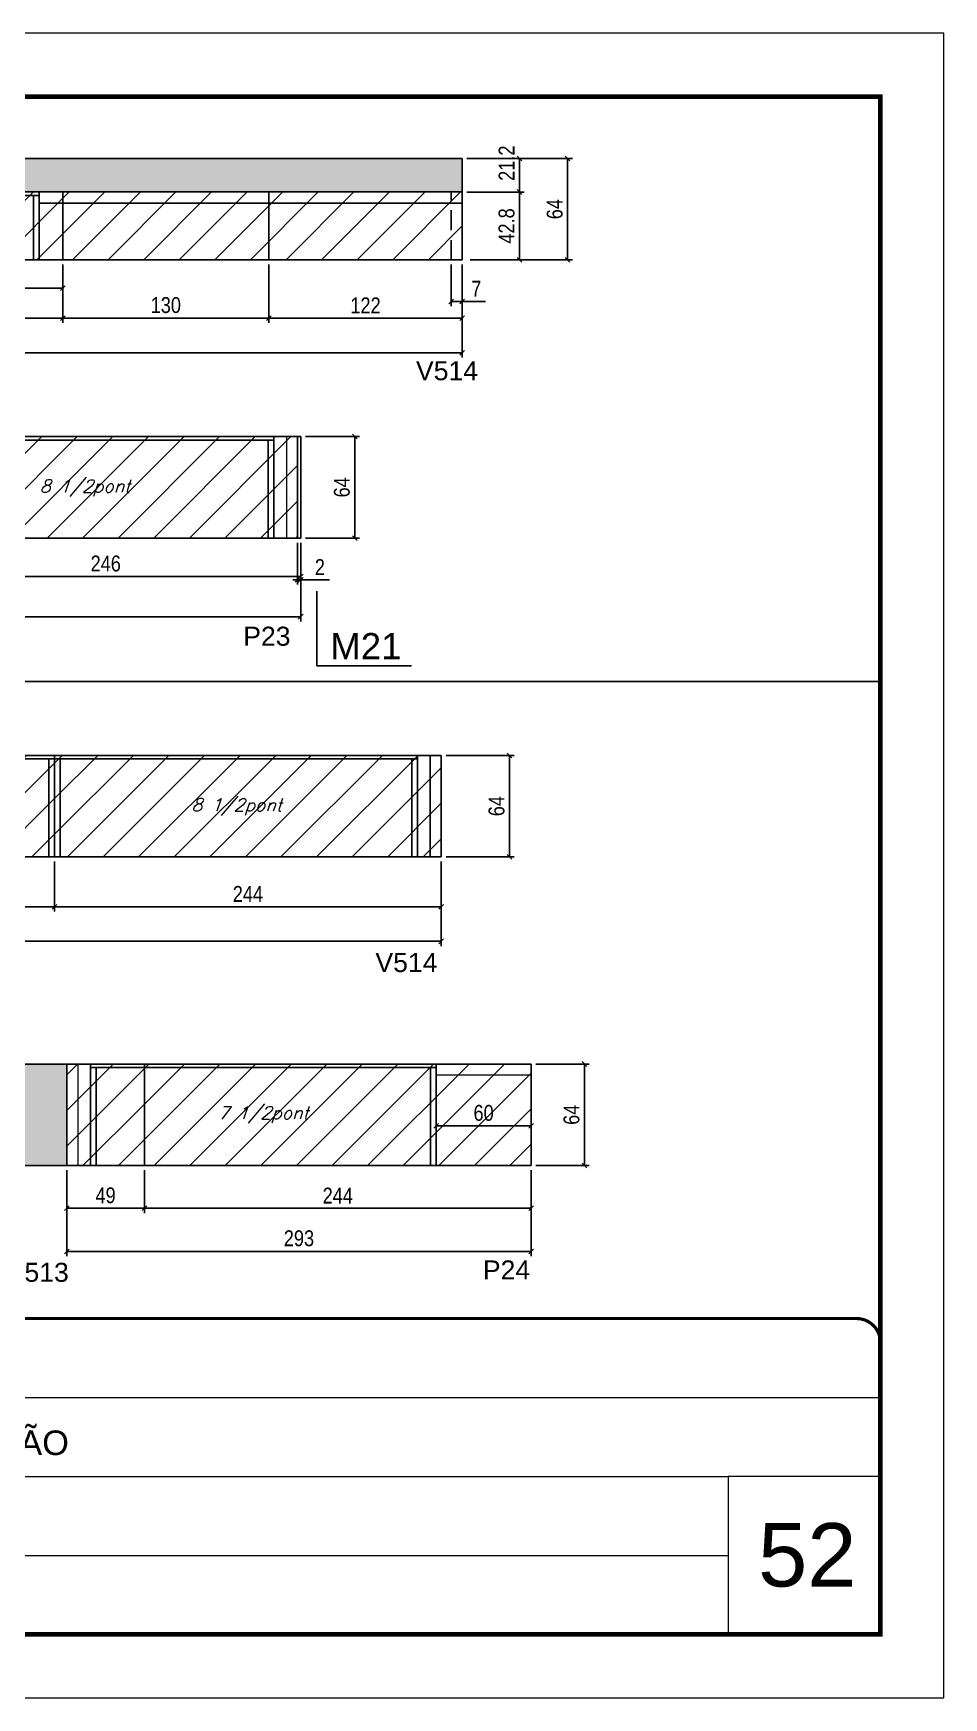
# Model space of a CAD drawing. Extents: x -21493 to -15213, y -12134 to 11887.
# Drawn here: x -15828 to -15253, y -2946 to -1896 of the extents above; entities that cross this region are included whole.
import ezdxf

# ---------------------------------------------------------------- set-up
doc = ezdxf.new("R2010")
doc.units = 0
for name, pattern in [('CONTINUO', [0]), ('DASHED', [0.75, 0.5, -0.25]), ('HIDDEN', [0.375, 0.25, -0.125])]:
    doc.linetypes.add(name, pattern=pattern)
for name, color, linetype in [('5', 5, 'Continuous'), ('COTA', 241, 'Continuous'), ('NOMENCLATURA', 7, 'Continuous'), ('Painéis', 200, 'Continuous'), ('Reaproveitamento', 251, 'Continuous'), ('SARR_2.2x7', 40, 'Continuous'), ('SARR_3.5x7', 81, 'Continuous'), ('texto', 7, 'Continuous')]:
    doc.layers.add(name, color=color, linetype=linetype)
for name, color, linetype, lineweight in [('CARIMBO', 255, 'Continuous', 9), ('Folhas', 255, 'Continuous', 9), ('Sarr 2.2x7', 40, 'Continuous', 9), ('SARRAFO DE PRESSAO', 251, 'DASHED', 9)]:
    doc.layers.add(name, color=color, linetype=linetype, lineweight=lineweight)
doc.styles.add('ARIAL', font='arial.ttf')
doc.styles.add('COTA TECNICA', font='techl___.ttf', dxfattribs={"height": 10})
doc.styles.add('COTA TECNICA-50', font='techl___.ttf', dxfattribs={"height": 9})
doc.styles.add('Romans', font='romans.shx')
doc.styles.get("Standard").update_dxf_attribs({"font": 'arial.ttf'})
doc.dimstyles.new('COTA PAINEL-50', dxfattribs={"dimtxt": 9, "dimasz": 3, "dimexe": 3, "dimexo": 3, "dimgap": 3, "dimtad": 1, "dimdec": 1, "dimzin": 12, "dimdsep": 46, "dimtxsty": 'COTA TECNICA-50', "dimblk1": 'OBLIQUE', "dimblk2": 'OBLIQUE', "dimsah": 1, "dimcen": 0.9, "dimclrd": 4, "dimclre": 4, "dimclrt": 240, "dimadec": 1, "dimazin": 3, "dimtfac": 1, "dimtdec": 1, "dimtmove": 0, "dimatfit": 3, "dimfxl": 1, "dimtolj": 1, "dimtzin": 12, "dimarcsym": 0})
doc.dimstyles.new('PAINEL', dxfattribs={"dimtxt": 10, "dimasz": 3, "dimexe": 3, "dimexo": 3, "dimgap": 3, "dimtad": 1, "dimdec": 1, "dimzin": 12, "dimdsep": 46, "dimtxsty": 'COTA TECNICA', "dimblk1": 'OBLIQUE', "dimblk2": 'OBLIQUE', "dimsah": 1, "dimcen": 0.9, "dimclrd": 4, "dimclre": 4, "dimclrt": 240, "dimadec": 1, "dimazin": 3, "dimtfac": 1, "dimtdec": 1, "dimtmove": 0, "dimatfit": 3, "dimfxl": 1, "dimtolj": 1, "dimtzin": 12, "dimarcsym": 0})
pattern_1 = [(45, (-147397.447, -33674.505), (-11.2253202, 11.2253202), [])]
pattern_2 = [(45, (-147397.447, -33676.938), (-11.2253202, 11.2253202), [])]

# ---------------------------------------------------------------- blocks, each defined once
blk = doc.blocks.new('_Oblique')
at = {"color": 0, "linetype": 'ByBlock', "lineweight": -2}
blk.add_line((-0.5, -0.5), (0.5, 0.5), dxfattribs=at)
blk = doc.blocks.new('*D27')
at = {"layer": 'COTA', "color": 4, "linetype": 'ByBlock', "lineweight": -2, "transparency": 16777216}
for p, q in [((-15814.4, -2418.2), (-15814.4, -2449.7)), ((-15570.4, -2418.2), (-15570.4, -2449.7)), ((-15570.4, -2446.7), (-15814.4, -2446.7))]:
    blk.add_line(p, q, dxfattribs=at)
at = {"layer": 'Defpoints', "color": 0, "linetype": 'ByBlock', "transparency": 16777216}
for p in [(-15814.4, -2415.2), (-15570.4, -2415.2), (-15814.4, -2446.7)]:
    blk.add_point(p, dxfattribs=at)
at = {"layer": 'COTA', "color": 4, "linetype": 'ByBlock', "lineweight": -2, "transparency": 16777216, "xscale": 3, "yscale": 3, "zscale": 3, "rotation": 180}
blk.add_blockref('_Oblique', (-15814.4, -2446.7), dxfattribs=at)
at = {"layer": 'COTA', "color": 4, "linetype": 'ByBlock', "lineweight": -2, "transparency": 16777216, "xscale": 3, "yscale": 3, "zscale": 3}
blk.add_blockref('_Oblique', (-15570.4, -2446.7), dxfattribs=at)
at = {"layer": 'COTA', "color": 240, "linetype": 'ByBlock', "transparency": 16777216, "insert": (-15692.4, -2438.6), "char_height": 10, "attachment_point": 5, "style": 'COTA TECNICA'}
blk.add_mtext('\\A1;244', dxfattribs=at)
blk = doc.blocks.new('*D28')
at = {"layer": 'COTA', "color": 4, "linetype": 'ByBlock', "lineweight": -2, "transparency": 16777216}
for p, q in [((-16003.4, -2418.2), (-16003.4, -2449.7)), ((-15814.4, -2418.2), (-15814.4, -2449.7)), ((-15814.4, -2446.7), (-16003.4, -2446.7))]:
    blk.add_line(p, q, dxfattribs=at)
at = {"layer": 'Defpoints', "color": 0, "linetype": 'ByBlock', "transparency": 16777216}
for p in [(-16003.4, -2415.2), (-15814.4, -2415.2), (-16003.4, -2446.7)]:
    blk.add_point(p, dxfattribs=at)
at = {"layer": 'COTA', "color": 4, "linetype": 'ByBlock', "lineweight": -2, "transparency": 16777216, "xscale": 3, "yscale": 3, "zscale": 3, "rotation": 180}
blk.add_blockref('_Oblique', (-16003.4, -2446.7), dxfattribs=at)
at = {"layer": 'COTA', "color": 4, "linetype": 'ByBlock', "lineweight": -2, "transparency": 16777216, "xscale": 3, "yscale": 3, "zscale": 3}
blk.add_blockref('_Oblique', (-15814.4, -2446.7), dxfattribs=at)
at = {"layer": 'COTA', "color": 240, "linetype": 'ByBlock', "transparency": 16777216, "insert": (-15908.9, -2438.6), "char_height": 10, "attachment_point": 5, "style": 'COTA TECNICA'}
blk.add_mtext('\\A1;189', dxfattribs=at)
blk = doc.blocks.new('*D569')
at = {"layer": 'COTA', "color": 4, "linetype": 'ByBlock', "lineweight": -2, "transparency": 16777216}
for p, q in [((-15567.4, -2351.2), (-15524.4, -2351.2)), ((-15527.4, -2351.2), (-15527.4, -2415.2)), ((-15567.4, -2415.2), (-15524.4, -2415.2))]:
    blk.add_line(p, q, dxfattribs=at)
at = {"layer": 'Defpoints', "color": 0, "linetype": 'ByBlock', "transparency": 16777216}
for p in [(-15570.4, -2351.2), (-15570.4, -2415.2), (-15527.4, -2415.2)]:
    blk.add_point(p, dxfattribs=at)
at = {"layer": 'COTA', "color": 4, "linetype": 'ByBlock', "lineweight": -2, "transparency": 16777216, "xscale": 3, "yscale": 3, "zscale": 3}
for p, rotation in [((-15527.4, -2351.2), 90), ((-15527.4, -2415.2), 270)]:
    blk.add_blockref('_Oblique', p, dxfattribs=dict(at, rotation=rotation))
at = {"layer": 'COTA', "color": 240, "linetype": 'ByBlock', "transparency": 16777216, "insert": (-15535.5, -2383.2), "char_height": 10, "attachment_point": 5, "rotation": 90, "style": 'COTA TECNICA'}
blk.add_mtext('\\A1;64', dxfattribs=at)
blk = doc.blocks.new('*D31')
at = {"layer": 'COTA', "color": 4, "linetype": 'ByBlock', "lineweight": -2, "transparency": 16777216}
for p, q in [((-15510.7, -2545.9), (-15477.1, -2545.9)), ((-15480.1, -2609.9), (-15480.1, -2545.9)), ((-15510.7, -2609.9), (-15477.1, -2609.9))]:
    blk.add_line(p, q, dxfattribs=at)
at = {"layer": 'Defpoints', "color": 0, "linetype": 'ByBlock', "transparency": 16777216}
for p in [(-15513.7, -2545.9), (-15480.1, -2545.9), (-15513.7, -2609.9)]:
    blk.add_point(p, dxfattribs=at)
at = {"layer": 'COTA', "color": 4, "linetype": 'ByBlock', "lineweight": -2, "transparency": 16777216, "xscale": 3, "yscale": 3, "zscale": 3}
for p, rotation in [((-15480.1, -2545.9), 90), ((-15480.1, -2609.9), 270)]:
    blk.add_blockref('_Oblique', p, dxfattribs=dict(at, rotation=rotation))
at = {"layer": 'COTA', "color": 240, "linetype": 'ByBlock', "transparency": 16777216, "insert": (-15488.2, -2577.9), "char_height": 10, "attachment_point": 5, "rotation": 90, "style": 'COTA TECNICA'}
blk.add_mtext('\\A1;64', dxfattribs=at)
blk = doc.blocks.new('*D572')
at = {"layer": 'COTA', "color": 4, "linetype": 'ByBlock', "lineweight": -2, "transparency": 16777216}
for p, q in [((-15806.7, -2612.9), (-15806.7, -2667.2)), ((-15513.7, -2612.9), (-15513.7, -2667.2)), ((-15806.7, -2664.2), (-15513.7, -2664.2))]:
    blk.add_line(p, q, dxfattribs=at)
at = {"layer": 'Defpoints', "color": 0, "linetype": 'ByBlock', "transparency": 16777216}
for p in [(-15806.7, -2609.9), (-15513.7, -2609.9), (-15513.7, -2664.2)]:
    blk.add_point(p, dxfattribs=at)
at = {"layer": 'COTA', "color": 4, "linetype": 'ByBlock', "lineweight": -2, "transparency": 16777216, "xscale": 3, "yscale": 3, "zscale": 3, "rotation": 180}
blk.add_blockref('_Oblique', (-15806.7, -2664.2), dxfattribs=at)
at = {"layer": 'COTA', "color": 4, "linetype": 'ByBlock', "lineweight": -2, "transparency": 16777216, "xscale": 3, "yscale": 3, "zscale": 3}
blk.add_blockref('_Oblique', (-15513.7, -2664.2), dxfattribs=at)
at = {"layer": 'COTA', "color": 240, "linetype": 'ByBlock', "transparency": 16777216, "insert": (-15660.2, -2655.9), "char_height": 10, "attachment_point": 5, "style": 'COTA TECNICA'}
blk.add_mtext('\\A1;293', dxfattribs=at)
blk = doc.blocks.new('*D573')
at = {"layer": 'COTA', "color": 4, "linetype": 'ByBlock', "lineweight": -2, "transparency": 16777216}
for p, q in [((-15806.7, -2612.9), (-15806.7, -2639.9)), ((-15757.7, -2612.9), (-15757.7, -2639.9)), ((-15806.7, -2636.9), (-15757.7, -2636.9))]:
    blk.add_line(p, q, dxfattribs=at)
at = {"layer": 'Defpoints', "color": 0, "linetype": 'ByBlock', "transparency": 16777216}
for p in [(-15806.7, -2609.9), (-15757.7, -2609.9), (-15757.7, -2636.9)]:
    blk.add_point(p, dxfattribs=at)
at = {"layer": 'COTA', "color": 4, "linetype": 'ByBlock', "lineweight": -2, "transparency": 16777216, "xscale": 3, "yscale": 3, "zscale": 3, "rotation": 180}
blk.add_blockref('_Oblique', (-15806.7, -2636.9), dxfattribs=at)
at = {"layer": 'COTA', "color": 4, "linetype": 'ByBlock', "lineweight": -2, "transparency": 16777216, "xscale": 3, "yscale": 3, "zscale": 3}
blk.add_blockref('_Oblique', (-15757.7, -2636.9), dxfattribs=at)
at = {"layer": 'COTA', "color": 240, "linetype": 'ByBlock', "transparency": 16777216, "insert": (-15782.2, -2628.8), "char_height": 10, "attachment_point": 5, "style": 'COTA TECNICA'}
blk.add_mtext('\\A1;49', dxfattribs=at)
blk = doc.blocks.new('*D574')
at = {"layer": 'COTA', "color": 4, "linetype": 'ByBlock', "lineweight": -2, "transparency": 16777216}
for p, q in [((-15757.7, -2612.9), (-15757.7, -2639.9)), ((-15513.7, -2612.9), (-15513.7, -2639.9)), ((-15757.7, -2636.9), (-15513.7, -2636.9))]:
    blk.add_line(p, q, dxfattribs=at)
at = {"layer": 'Defpoints', "color": 0, "linetype": 'ByBlock', "transparency": 16777216}
for p in [(-15757.7, -2609.9), (-15513.7, -2609.9), (-15513.7, -2636.9)]:
    blk.add_point(p, dxfattribs=at)
at = {"layer": 'COTA', "color": 4, "linetype": 'ByBlock', "lineweight": -2, "transparency": 16777216, "xscale": 3, "yscale": 3, "zscale": 3, "rotation": 180}
blk.add_blockref('_Oblique', (-15757.7, -2636.9), dxfattribs=at)
at = {"layer": 'COTA', "color": 4, "linetype": 'ByBlock', "lineweight": -2, "transparency": 16777216, "xscale": 3, "yscale": 3, "zscale": 3}
blk.add_blockref('_Oblique', (-15513.7, -2636.9), dxfattribs=at)
at = {"layer": 'COTA', "color": 240, "linetype": 'ByBlock', "transparency": 16777216, "insert": (-15635.7, -2628.9), "char_height": 10, "attachment_point": 5, "style": 'COTA TECNICA'}
blk.add_mtext('\\A1;244', dxfattribs=at)
blk = doc.blocks.new('*D575')
at = {"layer": 'COTA', "color": 4, "linetype": 'ByBlock', "lineweight": -2, "transparency": 16777216}
for p, q in [((-15573.7, -2582), (-15573.7, -2587.9)), ((-15513.7, -2582), (-15513.7, -2587.9)), ((-15573.7, -2584.9), (-15513.7, -2584.9))]:
    blk.add_line(p, q, dxfattribs=at)
at = {"layer": 'Defpoints', "color": 0, "linetype": 'ByBlock', "transparency": 16777216}
for p in [(-15573.7, -2579), (-15513.7, -2579), (-15513.7, -2584.9)]:
    blk.add_point(p, dxfattribs=at)
at = {"layer": 'COTA', "color": 4, "linetype": 'ByBlock', "lineweight": -2, "transparency": 16777216, "xscale": 3, "yscale": 3, "zscale": 3, "rotation": 180}
blk.add_blockref('_Oblique', (-15573.7, -2584.9), dxfattribs=at)
at = {"layer": 'COTA', "color": 4, "linetype": 'ByBlock', "lineweight": -2, "transparency": 16777216, "xscale": 3, "yscale": 3, "zscale": 3}
blk.add_blockref('_Oblique', (-15513.7, -2584.9), dxfattribs=at)
at = {"layer": 'COTA', "color": 240, "linetype": 'ByBlock', "transparency": 16777216, "insert": (-15543.7, -2576.8), "char_height": 10, "attachment_point": 5, "style": 'COTA TECNICA'}
blk.add_mtext('\\A1;60', dxfattribs=at)
blk = doc.blocks.new('*D39')
at = {"layer": 'COTA', "color": 4, "linetype": 'ByBlock', "lineweight": -2, "transparency": 16777216}
for p, q in [((-16249.4, -2418.2), (-16249.4, -2471.5)), ((-15570.4, -2418.2), (-15570.4, -2471.5)), ((-16249.4, -2468.5), (-15570.4, -2468.5))]:
    blk.add_line(p, q, dxfattribs=at)
at = {"layer": 'Defpoints', "color": 0, "linetype": 'ByBlock', "transparency": 16777216}
for p in [(-16249.4, -2415.2), (-15570.4, -2415.2), (-15570.4, -2468.5)]:
    blk.add_point(p, dxfattribs=at)
at = {"layer": 'COTA', "color": 4, "linetype": 'ByBlock', "lineweight": -2, "transparency": 16777216, "xscale": 3, "yscale": 3, "zscale": 3}
for p, rotation in [((-16249.4, -2468.5), 179.9997168164374), ((-15570.4, -2468.5), 359.9997168164374)]:
    blk.add_blockref('_Oblique', p, dxfattribs=dict(at, rotation=rotation))
at = {"layer": 'COTA', "color": 240, "linetype": 'ByBlock', "transparency": 16777216, "insert": (-15909.9, -2460.9), "char_height": 9, "attachment_point": 5, "rotation": 359.9997, "style": 'COTA TECNICA-50'}
blk.add_mtext('\\A1;679', dxfattribs=at)
blk = doc.blocks.new('*D490')
at = {"layer": 'COTA', "color": 4, "linetype": 'ByBlock', "lineweight": -2, "transparency": 16777216}
for p, q in [((-16053.2, -2041.6), (-16053.2, -2059.5)), ((-15809.2, -2041.6), (-15809.2, -2059.5)), ((-16053.2, -2056.5), (-15809.2, -2056.5))]:
    blk.add_line(p, q, dxfattribs=at)
at = {"layer": 'Defpoints', "color": 0, "linetype": 'ByBlock', "transparency": 16777216}
for p in [(-16053.2, -2038.6), (-15809.2, -2038.6), (-15809.2, -2056.5)]:
    blk.add_point(p, dxfattribs=at)
at = {"layer": 'COTA', "color": 4, "linetype": 'ByBlock', "lineweight": -2, "transparency": 16777216, "xscale": 3, "yscale": 3, "zscale": 3, "rotation": 180}
blk.add_blockref('_Oblique', (-16053.2, -2056.5), dxfattribs=at)
at = {"layer": 'COTA', "color": 4, "linetype": 'ByBlock', "lineweight": -2, "transparency": 16777216, "xscale": 3, "yscale": 3, "zscale": 3}
blk.add_blockref('_Oblique', (-15809.2, -2056.5), dxfattribs=at)
at = {"layer": 'COTA', "color": 240, "linetype": 'ByBlock', "transparency": 16777216, "insert": (-15931.2, -2048.4), "char_height": 10, "attachment_point": 5, "style": 'COTA TECNICA'}
blk.add_mtext('\\A1;244', dxfattribs=at)
blk = doc.blocks.new('*D1082')
at = {"layer": 'COTA', "color": 4, "linetype": 'ByBlock', "lineweight": -2, "transparency": 16777216}
for p, q in [((-15656.1, -2150.1), (-15622, -2150.1)), ((-15625, -2214.1), (-15625, -2150.1)), ((-15656.1, -2214.1), (-15622, -2214.1))]:
    blk.add_line(p, q, dxfattribs=at)
at = {"layer": 'Defpoints', "color": 0, "linetype": 'ByBlock', "transparency": 16777216}
for p in [(-15659.1, -2150.1), (-15625, -2150.1), (-15659.1, -2214.1)]:
    blk.add_point(p, dxfattribs=at)
at = {"layer": 'COTA', "color": 4, "linetype": 'ByBlock', "lineweight": -2, "transparency": 16777216, "xscale": 3, "yscale": 3, "zscale": 3}
for p, rotation in [((-15625, -2150.1), 90), ((-15625, -2214.1), 270)]:
    blk.add_blockref('_Oblique', p, dxfattribs=dict(at, rotation=rotation))
at = {"layer": 'COTA', "color": 240, "linetype": 'ByBlock', "transparency": 16777216, "insert": (-15633.1, -2182.1), "char_height": 10, "attachment_point": 5, "rotation": 90, "style": 'COTA TECNICA'}
blk.add_mtext('\\A1;64', dxfattribs=at)
blk = doc.blocks.new('*D1083')
at = {"layer": 'COTA', "color": 4, "linetype": 'ByBlock', "lineweight": -2, "transparency": 16777216}
for p, q in [((-15905.1, -2217.1), (-15905.1, -2241.3)), ((-15659.1, -2217.1), (-15659.1, -2241.3)), ((-15905.1, -2238.3), (-15659.1, -2238.3))]:
    blk.add_line(p, q, dxfattribs=at)
at = {"layer": 'Defpoints', "color": 0, "linetype": 'ByBlock', "transparency": 16777216}
for p in [(-15905.1, -2214.1), (-15659.1, -2214.1), (-15659.1, -2238.3)]:
    blk.add_point(p, dxfattribs=at)
at = {"layer": 'COTA', "color": 4, "linetype": 'ByBlock', "lineweight": -2, "transparency": 16777216, "xscale": 3, "yscale": 3, "zscale": 3, "rotation": 180}
blk.add_blockref('_Oblique', (-15905.1, -2238.3), dxfattribs=at)
at = {"layer": 'COTA', "color": 4, "linetype": 'ByBlock', "lineweight": -2, "transparency": 16777216, "xscale": 3, "yscale": 3, "zscale": 3}
blk.add_blockref('_Oblique', (-15659.1, -2238.3), dxfattribs=at)
at = {"layer": 'COTA', "color": 240, "linetype": 'ByBlock', "transparency": 16777216, "insert": (-15782.1, -2230.2), "char_height": 10, "attachment_point": 5, "style": 'COTA TECNICA'}
blk.add_mtext('\\A1;246', dxfattribs=at)
blk = doc.blocks.new('*D1085')
at = {"layer": 'COTA', "color": 4, "linetype": 'ByBlock', "lineweight": -2, "transparency": 16777216}
for p, q in [((-15661.1, -2217.1), (-15661.1, -2243.4)), ((-15659.1, -2217.1), (-15659.1, -2243.4)), ((-15661.1, -2240.4), (-15664.1, -2240.4)), ((-15661.1, -2240.4), (-15659.1, -2240.4)), ((-15659.1, -2240.4), (-15641, -2240.4))]:
    blk.add_line(p, q, dxfattribs=at)
at = {"layer": 'Defpoints', "color": 0, "linetype": 'ByBlock', "transparency": 16777216}
for p in [(-15661.1, -2214.1), (-15659.1, -2214.1), (-15659.1, -2240.4)]:
    blk.add_point(p, dxfattribs=at)
at = {"layer": 'COTA', "color": 4, "linetype": 'ByBlock', "lineweight": -2, "transparency": 16777216, "xscale": 3, "yscale": 3, "zscale": 3}
blk.add_blockref('_Oblique', (-15661.1, -2240.4), dxfattribs=at)
at = {"layer": 'COTA', "color": 4, "linetype": 'ByBlock', "lineweight": -2, "transparency": 16777216, "xscale": 3, "yscale": 3, "zscale": 3, "rotation": 180}
blk.add_blockref('_Oblique', (-15659.1, -2240.4), dxfattribs=at)
at = {"layer": 'COTA', "color": 240, "linetype": 'ByBlock', "transparency": 16777216, "insert": (-15647, -2232.4), "char_height": 10, "attachment_point": 5, "style": 'COTA TECNICA'}
blk.add_mtext('\\A1;2', dxfattribs=at)
blk = doc.blocks.new('*D493')
at = {"layer": 'COTA', "color": 4, "linetype": 'ByBlock', "lineweight": -2, "transparency": 16777216}
for p, q in [((-16328.2, -2041.6), (-16328.2, -2100.2)), ((-15557.2, -2041.6), (-15557.2, -2100.2)), ((-16328.2, -2097.2), (-15557.2, -2097.2))]:
    blk.add_line(p, q, dxfattribs=at)
at = {"layer": 'Defpoints', "color": 0, "linetype": 'ByBlock', "transparency": 16777216}
for p in [(-16328.2, -2038.6), (-15557.2, -2038.6), (-15557.2, -2097.2)]:
    blk.add_point(p, dxfattribs=at)
at = {"layer": 'COTA', "color": 4, "linetype": 'ByBlock', "lineweight": -2, "transparency": 16777216, "xscale": 3, "yscale": 3, "zscale": 3, "rotation": 180}
blk.add_blockref('_Oblique', (-16328.2, -2097.2), dxfattribs=at)
at = {"layer": 'COTA', "color": 4, "linetype": 'ByBlock', "lineweight": -2, "transparency": 16777216, "xscale": 3, "yscale": 3, "zscale": 3}
blk.add_blockref('_Oblique', (-15557.2, -2097.2), dxfattribs=at)
at = {"layer": 'COTA', "color": 240, "linetype": 'ByBlock', "transparency": 16777216, "insert": (-15942.7, -2089.1), "char_height": 10, "attachment_point": 5, "style": 'COTA TECNICA'}
blk.add_mtext('\\A1;771', dxfattribs=at)
blk = doc.blocks.new('*D1087')
at = {"layer": 'COTA', "color": 4, "linetype": 'ByBlock', "lineweight": -2, "transparency": 16777216}
for p, q in [((-16338.1, -2217.1), (-16338.1, -2266.7)), ((-15659.1, -2217.1), (-15659.1, -2266.7)), ((-16338.1, -2263.7), (-15659.1, -2263.7))]:
    blk.add_line(p, q, dxfattribs=at)
at = {"layer": 'Defpoints', "color": 0, "linetype": 'ByBlock', "transparency": 16777216}
for p in [(-16338.1, -2214.1), (-15659.1, -2214.1), (-15659.1, -2263.7)]:
    blk.add_point(p, dxfattribs=at)
at = {"layer": 'COTA', "color": 4, "linetype": 'ByBlock', "lineweight": -2, "transparency": 16777216, "xscale": 3, "yscale": 3, "zscale": 3, "rotation": 180}
blk.add_blockref('_Oblique', (-16338.1, -2263.7), dxfattribs=at)
at = {"layer": 'COTA', "color": 4, "linetype": 'ByBlock', "lineweight": -2, "transparency": 16777216, "xscale": 3, "yscale": 3, "zscale": 3}
blk.add_blockref('_Oblique', (-15659.1, -2263.7), dxfattribs=at)
at = {"layer": 'COTA', "color": 240, "linetype": 'ByBlock', "transparency": 16777216, "insert": (-15998.6, -2256.1), "char_height": 9, "attachment_point": 5, "style": 'COTA TECNICA-50'}
blk.add_mtext('\\A1;679', dxfattribs=at)
blk = doc.blocks.new('*D495')
at = {"layer": 'COTA', "color": 4, "linetype": 'ByBlock', "lineweight": -2, "transparency": 16777216}
for p, q in [((-15554.2, -1995.8), (-15518.1, -1995.8)), ((-15521.1, -2038.6), (-15521.1, -1995.8)), ((-15552.2, -2038.6), (-15518.1, -2038.6))]:
    blk.add_line(p, q, dxfattribs=at)
at = {"layer": 'Defpoints', "color": 0, "linetype": 'ByBlock', "transparency": 16777216}
for p in [(-15557.2, -1995.8), (-15521.1, -1995.8), (-15555.2, -2038.6)]:
    blk.add_point(p, dxfattribs=at)
at = {"layer": 'COTA', "color": 4, "linetype": 'ByBlock', "lineweight": -2, "transparency": 16777216, "xscale": 3, "yscale": 3, "zscale": 3}
for p, rotation in [((-15521.1, -1995.8), 90), ((-15521.1, -2038.6), 270)]:
    blk.add_blockref('_Oblique', p, dxfattribs=dict(at, rotation=rotation))
at = {"layer": 'COTA', "color": 240, "linetype": 'ByBlock', "transparency": 16777216, "insert": (-15529.2, -2017.2), "char_height": 10, "attachment_point": 5, "rotation": 90, "style": 'COTA TECNICA'}
blk.add_mtext('\\A1;42.8', dxfattribs=at)
blk = doc.blocks.new('*D496')
at = {"layer": 'COTA', "color": 4, "linetype": 'ByBlock', "lineweight": -2, "transparency": 16777216}
for p, q in [((-15554.2, -1974.6), (-15518.1, -1974.6)), ((-15521.1, -1995.8), (-15521.1, -1974.6)), ((-15554.2, -1995.8), (-15518.1, -1995.8))]:
    blk.add_line(p, q, dxfattribs=at)
at = {"layer": 'Defpoints', "color": 0, "linetype": 'ByBlock', "transparency": 16777216}
for p in [(-15557.2, -1974.6), (-15521.1, -1974.6), (-15557.2, -1995.8)]:
    blk.add_point(p, dxfattribs=at)
at = {"layer": 'COTA', "color": 4, "linetype": 'ByBlock', "lineweight": -2, "transparency": 16777216, "xscale": 3, "yscale": 3, "zscale": 3}
for p, rotation in [((-15521.1, -1974.6), 90), ((-15521.1, -1995.8), 270)]:
    blk.add_blockref('_Oblique', p, dxfattribs=dict(at, rotation=rotation))
at = {"layer": 'COTA', "color": 240, "linetype": 'ByBlock', "transparency": 16777216, "insert": (-15529.2, -1977.6), "char_height": 10, "attachment_point": 5, "rotation": 90, "style": 'COTA TECNICA'}
blk.add_mtext('\\A1;21.2', dxfattribs=at)
blk = doc.blocks.new('*D497')
at = {"layer": 'COTA', "color": 4, "linetype": 'ByBlock', "lineweight": -2, "transparency": 16777216}
for p, q in [((-15554.2, -1974.6), (-15487.7, -1974.6)), ((-15490.7, -2038.6), (-15490.7, -1974.6)), ((-15552.2, -2038.6), (-15487.7, -2038.6))]:
    blk.add_line(p, q, dxfattribs=at)
at = {"layer": 'Defpoints', "color": 0, "linetype": 'ByBlock', "transparency": 16777216}
for p in [(-15557.2, -1974.6), (-15490.7, -1974.6), (-15555.2, -2038.6)]:
    blk.add_point(p, dxfattribs=at)
at = {"layer": 'COTA', "color": 4, "linetype": 'ByBlock', "lineweight": -2, "transparency": 16777216, "xscale": 3, "yscale": 3, "zscale": 3}
for p, rotation in [((-15490.7, -1974.6), 90), ((-15490.7, -2038.6), 270)]:
    blk.add_blockref('_Oblique', p, dxfattribs=dict(at, rotation=rotation))
at = {"layer": 'COTA', "color": 240, "linetype": 'ByBlock', "transparency": 16777216, "insert": (-15498.8, -2006.6), "char_height": 10, "attachment_point": 5, "rotation": 90, "style": 'COTA TECNICA'}
blk.add_mtext('\\A1;64', dxfattribs=at)
blk = doc.blocks.new('*D1103')
at = {"layer": 'COTA', "color": 4, "lineweight": -2, "ltscale": 25, "transparency": 16777216}
for p, q in [((-15564.2, -2041.6), (-15564.2, -2067.9)), ((-15557.2, -2041.6), (-15557.2, -2067.9)), ((-15564.2, -2064.9), (-15557.2, -2064.9)), ((-15557.2, -2064.9), (-15542.4, -2064.9))]:
    blk.add_line(p, q, dxfattribs=at)
at = {"layer": 'Defpoints', "color": 0, "ltscale": 25, "transparency": 16777216}
for p in [(-15564.2, -2038.6), (-15557.2, -2038.6), (-15557.2, -2064.9)]:
    blk.add_point(p, dxfattribs=at)
at = {"layer": 'COTA', "color": 4, "lineweight": -2, "ltscale": 25, "transparency": 16777216, "xscale": 3, "yscale": 3, "zscale": 3, "rotation": 180}
blk.add_blockref('_Oblique', (-15564.2, -2064.9), dxfattribs=at)
at = {"layer": 'COTA', "color": 4, "lineweight": -2, "ltscale": 25, "transparency": 16777216, "xscale": 3, "yscale": 3, "zscale": 3}
blk.add_blockref('_Oblique', (-15557.2, -2064.9), dxfattribs=at)
at = {"layer": 'COTA', "color": 240, "ltscale": 25, "transparency": 16777216, "insert": (-15548.3, -2056.8), "char_height": 10, "attachment_point": 5, "style": 'COTA TECNICA'}
blk.add_mtext('\\A1;7', dxfattribs=at)
blk = doc.blocks.new('*D1104')
at = {"layer": 'COTA', "color": 4, "lineweight": -2, "ltscale": 25, "transparency": 16777216}
for p, q in [((-15809.2, -2041.6), (-15809.2, -2078.4)), ((-15679.2, -2041.6), (-15679.2, -2078.4)), ((-15809.2, -2075.4), (-15679.2, -2075.4))]:
    blk.add_line(p, q, dxfattribs=at)
at = {"layer": 'Defpoints', "color": 0, "ltscale": 25, "transparency": 16777216}
for p in [(-15809.2, -2038.6), (-15679.2, -2038.6), (-15679.2, -2075.4)]:
    blk.add_point(p, dxfattribs=at)
at = {"layer": 'COTA', "color": 4, "lineweight": -2, "ltscale": 25, "transparency": 16777216, "xscale": 3, "yscale": 3, "zscale": 3, "rotation": 180}
blk.add_blockref('_Oblique', (-15809.2, -2075.4), dxfattribs=at)
at = {"layer": 'COTA', "color": 4, "lineweight": -2, "ltscale": 25, "transparency": 16777216, "xscale": 3, "yscale": 3, "zscale": 3}
blk.add_blockref('_Oblique', (-15679.2, -2075.4), dxfattribs=at)
at = {"layer": 'COTA', "color": 240, "ltscale": 25, "transparency": 16777216, "insert": (-15744.2, -2067.2), "char_height": 10, "attachment_point": 5, "style": 'COTA TECNICA'}
blk.add_mtext('\\A1;130', dxfattribs=at)
blk = doc.blocks.new('*D1105')
at = {"layer": 'COTA', "color": 4, "lineweight": -2, "ltscale": 25, "transparency": 16777216}
for p, q in [((-15679.2, -2041.6), (-15679.2, -2078.4)), ((-15557.2, -2041.6), (-15557.2, -2078.4)), ((-15679.2, -2075.4), (-15557.2, -2075.4))]:
    blk.add_line(p, q, dxfattribs=at)
at = {"layer": 'Defpoints', "color": 0, "ltscale": 25, "transparency": 16777216}
for p in [(-15679.2, -2038.6), (-15557.2, -2038.6), (-15557.2, -2075.4)]:
    blk.add_point(p, dxfattribs=at)
at = {"layer": 'COTA', "color": 4, "lineweight": -2, "ltscale": 25, "transparency": 16777216, "xscale": 3, "yscale": 3, "zscale": 3, "rotation": 180}
blk.add_blockref('_Oblique', (-15679.2, -2075.4), dxfattribs=at)
at = {"layer": 'COTA', "color": 4, "lineweight": -2, "ltscale": 25, "transparency": 16777216, "xscale": 3, "yscale": 3, "zscale": 3}
blk.add_blockref('_Oblique', (-15557.2, -2075.4), dxfattribs=at)
at = {"layer": 'COTA', "color": 240, "ltscale": 25, "transparency": 16777216, "insert": (-15618.2, -2067.3), "char_height": 10, "attachment_point": 5, "style": 'COTA TECNICA'}
blk.add_mtext('\\A1;122', dxfattribs=at)
blk = doc.blocks.new('*D1106')
at = {"layer": 'COTA', "color": 4, "lineweight": -2, "ltscale": 25, "transparency": 16777216}
for p, q in [((-16116.2, -2041.6), (-16116.2, -2078.4)), ((-15809.2, -2041.6), (-15809.2, -2078.4)), ((-15809.2, -2075.4), (-16116.2, -2075.4))]:
    blk.add_line(p, q, dxfattribs=at)
at = {"layer": 'Defpoints', "color": 0, "ltscale": 25, "transparency": 16777216}
for p in [(-16116.2, -2038.6), (-15809.2, -2038.6), (-16116.2, -2075.4)]:
    blk.add_point(p, dxfattribs=at)
at = {"layer": 'COTA', "color": 4, "lineweight": -2, "ltscale": 25, "transparency": 16777216, "xscale": 3, "yscale": 3, "zscale": 3, "rotation": 180}
blk.add_blockref('_Oblique', (-16116.2, -2075.4), dxfattribs=at)
at = {"layer": 'COTA', "color": 4, "lineweight": -2, "ltscale": 25, "transparency": 16777216, "xscale": 3, "yscale": 3, "zscale": 3}
blk.add_blockref('_Oblique', (-15809.2, -2075.4), dxfattribs=at)
at = {"layer": 'COTA', "color": 240, "ltscale": 25, "transparency": 16777216, "insert": (-15962.7, -2067.2), "char_height": 10, "attachment_point": 5, "style": 'COTA TECNICA'}
blk.add_mtext('\\A1;307', dxfattribs=at)
blk = doc.blocks.new('9999999999')
at = {"color": 30, "linetype": 'CONTINUO'}
for p, q in [((98564.6, 34379.6), (99584, 34379.6)), ((98564.6, 34329.8), (99488, 34329.8)), ((99584, 34329.8), (99488, 34329.8)), ((99488, 34329.8), (99488, 34230.2)), ((98564.6, 34280), (99488, 34280))]:
    blk.add_line(p, q, dxfattribs=at)
at = {"color": 30, "linetype": 'CONTINUO', "const_width": 2}
blk.add_lwpolyline([(99584, 34230.2), (99584, 34414.4, 0.414214), (99569, 34429.4), (98229, 34429.4, 0.414214), (98214, 34414.4), (98214, 34245.2, 0.414214), (98229, 34230.2), (99584, 34230.2)], format="xyb", dxfattribs=at)
at = {"layer": 'Folhas'}
blk.add_lwpolyline([(98139, 34190.2), (99624, 34190.2), (99624, 35240.2), (98139, 35240.2)], close=True, dxfattribs=at)
at = {"layer": 'Folhas', "color": 30, "const_width": 3}
blk.add_lwpolyline([(98214, 34230.2), (99584, 34230.2), (99584, 35200.2), (98214, 35200.2)], close=True, dxfattribs=at)
at = {"color": 7, "linetype": 'Continuous', "ltscale": 5, "style": 'ARIAL'}
blk.add_text('HOSPITAL ASSUNÇÃO', height=15.483, dxfattribs=at).set_placement((98837.7, 34343.3))

msp = doc.modelspace()

# ---------------------------------------------------------------- hatches: boundary and pattern name
at = {"layer": 'COTA', "linetype": 'ByBlock'}
h = msp.add_hatch(dxfattribs=at)
h.set_pattern_fill('AR-CONC', color=256, scale=0.03)
h.set_pattern_definition([(50, (-207804.8693, -34909.878), (5.46554007, -0.47817257), [0.5715, -6.2865]), (355, (-207804.8693, -34909.878), (-1.05730264, 5.73170536), [0.4572, -5.02921753]), (100.4514447, (-207804.414, -34909.9177), (4.40823741, 5.25353256), [0.48570026, -5.34270734]), (46.1842, (-207804.869, -34908.354), (8.13237123, -1.26126984), [0.85725, -9.42975]), (96.6355576, (-207804.192, -34908.459), (7.12212402, 7.42278374), [0.7285507, -8.01406824]), (351.184151, (-207804.869, -34908.354), (7.12212402, 7.42278374), [0.685799, -7.54379196]), (21, (-207804.1073, -34908.735), (4.54843174, -3.06795595), [0.5715, -6.2865]), (326, (-207804.1073, -34908.735), (1.85406085, 5.52563898), [0.4572, -5.0292]), (71.451445, (-207803.7283, -34908.9905), (6.40249258, 2.45768307), [0.48570026, -5.34269813]), (37.5, (-207804.8693, -34909.8778), (0.092658098, 2.536651166), [0, -4.96824, 0, -5.1054, 0, -5.04825]), (7.5, (-207804.8693, -34909.8778), (2.004589875, 3.005417245), [0, -2.91084, 0, -4.85394, 0, -1.92405]), (327.5, (-207806.5686, -34909.8778), (4.067717855, -0.17186232), [0, -1.905, 0, -5.9436, 0, -7.8867]), (317.5, (-207807.3306, -34909.878), (4.44387544, 0.76279473), [0, -2.4765, 0, -3.94716, 0, -5.6007])])
h.paths.add_polyline_path([(-15557.16, -1974.59), (-16328.18, -1974.59), (-16328.18, -1995.79), (-15557.16, -1995.79)])
h = msp.add_hatch(dxfattribs=at)
h.set_pattern_fill('AR-CONC', color=256, scale=0.03)
h.set_pattern_definition([(50, (-147039.4855, -33873.8732), (5.46554007, -0.47817257), [0.5715, -6.2865]), (355, (-147039.4855, -33873.873), (-1.05730264, 5.73170536), [0.4572, -5.02921753]), (100.4514447, (-147039.03, -33873.913), (4.40823741, 5.25353256), [0.48570026, -5.34270734]), (46.1842, (-147039.4855, -33872.349), (8.13237123, -1.26126984), [0.85725, -9.42975]), (96.6355576, (-147038.808, -33872.454), (7.122124, 7.42278374), [0.7285507, -8.01406824]), (351.184151, (-147039.4855, -33872.349), (7.122124, 7.42278374), [0.685799, -7.54379196]), (21, (-147038.7235, -33872.7302), (4.54843174, -3.06795595), [0.5715, -6.2865]), (326, (-147038.7235, -33872.73), (1.85406085, 5.52563898), [0.4572, -5.0292]), (71.451445, (-147038.3444, -33872.986), (6.40249258, 2.45768307), [0.48570026, -5.34269813]), (37.5, (-147039.4855, -33873.8732), (0.092658098, 2.536651166), [0, -4.96824, 0, -5.1054, 0, -5.04825]), (7.5, (-147039.4855, -33873.8732), (2.004589875, 3.005417245), [0, -2.91084, 0, -4.85394, 0, -1.92405]), (327.5, (-147041.1847, -33873.8732), (4.067717855, -0.17186232), [0, -1.905, 0, -5.9436, 0, -7.8867]), (317.5, (-147041.9467, -33873.8732), (4.44387544, 0.76279473), [0, -2.4765, 0, -3.94716, 0, -5.6007])])
h.paths.add_polyline_path([(-15806.67, -2545.94), (-15842.42, -2545.94), (-15842.42, -2545.94), (-16249.44, -2545.94), (-16249.44, -2567.14), (-16242.44, -2567.14), (-15911.41, -2567.14), (-15849.42, -2567.14), (-15849.42, -2567.14), (-15842.42, -2567.14), (-15842.42, -2609.14), (-15806.67, -2609.14)])
at = {"layer": 'Reaproveitamento', "linetype": 'ByBlock'}
h = msp.add_hatch(dxfattribs=at)
h.set_pattern_fill('ANSI31', color=256, scale=5)
h.set_pattern_definition([(45, (-147508.186, -33681.225), (-11.2253202, 11.2253202), [])])
h.paths.add_polyline_path([(-15557.16, -2038.59), (-15557.16, -1995.79), (-16053.16, -1995.79), (-16053.16, -2038.59)])
h.paths.add_polyline_path([(-16010.47, -2025.58), (-15936.37, -2025.58), (-15930.87, -2009.61), (-16004.97, -2009.61)], flags=16)
h = msp.add_hatch(dxfattribs=at)
h.set_pattern_fill('ANSI31', color=256, scale=5)
h.set_pattern_definition([(45, (-147486.087, -33661.422), (-11.2253202, 11.2253202), [])])
h.paths.add_polyline_path([(-15905.06, -2150.13), (-15905.06, -2214.13), (-15661.06, -2214.13), (-15661.06, -2150.13)])
h.paths.add_polyline_path([(-15831.55, -2190.61), (-15763.93, -2190.61), (-15758.43, -2174.64), (-15826.05, -2174.64)], flags=24)
h = msp.add_hatch(dxfattribs=at)
h.set_pattern_fill('ANSI31', color=256, scale=5)
h.set_pattern_definition(pattern_1)
h.paths.add_polyline_path([(-15814.42, -2415.21), (-15814.42, -2351.21), (-16003.44, -2351.21), (-16003.44, -2415.21)])
h.paths.add_polyline_path([(-15945.53, -2392.3), (-15877.91, -2392.3), (-15872.41, -2376.32), (-15940.03, -2376.32)], flags=24)
h = msp.add_hatch(dxfattribs=at)
h.set_pattern_fill('ANSI31', color=256, scale=5)
h.set_pattern_definition(pattern_1)
h.paths.add_polyline_path([(-15814.42, -2351.21), (-15814.42, -2415.21), (-15570.42, -2415.21), (-15570.42, -2351.21)])
h.paths.add_polyline_path([(-15735.88, -2391.69), (-15668.26, -2391.69), (-15662.76, -2375.72), (-15730.38, -2375.72)], flags=24)
h = msp.add_hatch(dxfattribs=at)
h.set_pattern_fill('ANSI31', color=256, scale=5)
h.set_pattern_definition(pattern_2)
h.paths.add_polyline_path([(-15806.67, -2609.94), (-15757.67, -2609.94), (-15757.67, -2545.94), (-15806.67, -2545.94)])
h = msp.add_hatch(dxfattribs=at)
h.set_pattern_fill('ANSI31', color=256, scale=5)
h.set_pattern_definition(pattern_2)
h.paths.add_polyline_path([(-15757.67, -2545.94), (-15757.67, -2609.94), (-15513.67, -2609.94), (-15513.67, -2545.94)])
h.paths.add_polyline_path([(-15719.54, -2585.92), (-15651.92, -2585.92), (-15646.42, -2569.95), (-15714.04, -2569.95)], flags=24)

# ---------------------------------------------------------------- linework, layer by layer
at = {"layer": 'COTA', "linetype": 'ByBlock'}
for p, q in [((-16279.19, -1974.59), (-15557.16, -1974.59)), ((-15557.16, -1995.79), (-15557.16, -1974.59)), ((-15293.41, -2304.68), (-16663.41, -2304.68)), ((-16249.44, -2545.94), (-15806.67, -2545.94)), ((-15842.42, -2609.94), (-15806.67, -2609.94))]:
    msp.add_line(p, q, dxfattribs=at)
at = {"layer": 'NOMENCLATURA', "linetype": 'Continuous'}
for p in [(-15648.87, -2247.65), (-15589.26, -2294.73)]:
    msp.add_line(p, (-15648.87, -2294.73), dxfattribs=at)
at = {"layer": 'Painéis', "linetype": 'ByBlock'}
for p, q in [((-16328.18, -1995.79), (-15557.16, -1995.79)), ((-15809.16, -2038.59), (-15809.16, -1995.79)), ((-15679.16, -2038.59), (-15679.16, -1995.79)), ((-15557.16, -2038.59), (-15557.16, -1995.79)), ((-16328.18, -2038.59), (-15557.16, -2038.59)), ((-16338.08, -2150.13), (-15659.06, -2150.13)), ((-15661.06, -2214.13), (-15661.06, -2150.13)), ((-15659.06, -2214.13), (-15659.06, -2150.13)), ((-16338.08, -2214.13), (-15659.06, -2214.13)), ((-15570.42, -2351.21), (-16249.44, -2351.21)), ((-15814.42, -2415.21), (-15814.42, -2351.21)), ((-15570.42, -2415.21), (-15570.42, -2351.21)), ((-15570.42, -2415.21), (-16249.44, -2415.21)), ((-15806.67, -2609.94), (-15806.67, -2545.94)), ((-15806.67, -2609.94), (-15806.67, -2545.94)), ((-15513.67, -2545.94), (-15806.67, -2545.94)), ((-15757.67, -2609.94), (-15757.67, -2545.94)), ((-15513.67, -2609.94), (-15513.67, -2545.94)), ((-15513.67, -2609.94), (-15806.67, -2609.94))]:
    msp.add_line(p, q, dxfattribs=at)
at = {"layer": 'Sarr 2.2x7'}
for p, q in [((-15668.06, -2150.13), (-15668.06, -2214.13)), ((-15799.67, -2545.94), (-15799.67, -2609.94)), ((-15513.67, -2552.94), (-15573.67, -2552.94))]:
    msp.add_line(p, q, dxfattribs=at)
at = {"layer": 'SARR_2.2x7', "linetype": 'Continuous', "ltscale": 50}
for p, q in [((-16116.18, -1997.99), (-15824.16, -1997.99)), ((-15824.16, -1997.99), (-15824.16, -1995.79)), ((-15905.06, -2152.33), (-15676.06, -2152.33)), ((-15676.06, -2152.33), (-15676.06, -2150.13)), ((-15585.42, -2353.41), (-15585.42, -2351.21)), ((-15577.42, -2415.21), (-15577.42, -2351.21)), ((-16003.44, -2353.41), (-15814.42, -2353.41)), ((-15585.42, -2353.41), (-15814.42, -2353.41)), ((-15573.67, -2548.14), (-15791.67, -2548.14))]:
    msp.add_line(p, q, dxfattribs=at)
at = {"layer": 'SARR_2.2x7', "linetype": 'Continuous'}
for p, q in [((-15824.16, -2002.79), (-15809.16, -2002.79)), ((-15809.16, -2002.79), (-15679.16, -2002.79)), ((-15679.16, -2002.79), (-15557.16, -2002.79))]:
    msp.add_line(p, q, dxfattribs=at)
at = {"layer": 'SARR_2.2x7', "linetype": 'HIDDEN', "ltscale": 50}
msp.add_line((-15564.16, -2038.59), (-15564.16, -1995.79), dxfattribs=at)
at = {"layer": 'SARR_3.5x7'}
for p, q in [((-15827.66, -2038.59), (-15827.66, -1997.99)), ((-15824.16, -2038.59), (-15824.16, -1997.99)), ((-15679.56, -2214.13), (-15679.56, -2152.33)), ((-15676.06, -2214.13), (-15676.06, -2152.33)), ((-15817.92, -2415.21), (-15817.92, -2353.41)), ((-15810.92, -2415.21), (-15810.92, -2353.41)), ((-15588.92, -2415.21), (-15588.92, -2353.41)), ((-15585.42, -2415.21), (-15585.42, -2353.41)), ((-15791.67, -2609.94), (-15791.67, -2545.94)), ((-15788.17, -2609.94), (-15788.17, -2548.14)), ((-15577.17, -2609.94), (-15577.17, -2548.14)), ((-15573.67, -2609.94), (-15573.67, -2545.94))]:
    msp.add_line(p, q, dxfattribs=at)

# ---------------------------------------------------------------- block references
at = {"layer": 'SARRAFO DE PRESSAO', "color": 6, "linetype": 'ByBlock'}
msp.add_blockref('9999999999', (-114877.39, -37135.87), dxfattribs=at)

# ---------------------------------------------------------------- texts
at = {"layer": '5', "linetype": 'Continuous'}
for s, rotation, p in [('V514', 0.00004, (-15586.36, -2114.54)), ('P23', 0.00004, (-15695.35, -2282.02)), ('V514', 359.99996, (-15611.94, -2487.87)), ('V513', 0.00004, (-15844.55, -2683.31)), ('P24', 0.00004, (-15544.15, -2681.81))]:
    msp.add_text(s, height=12, rotation=rotation, dxfattribs=at).set_placement(p)
at = {"layer": 'CARIMBO', "style": 'ARIAL'}
msp.add_text('52', height=40, dxfattribs=at).set_placement((-15370.55, -2875.52))
at = {"layer": 'NOMENCLATURA', "linetype": 'Continuous'}
msp.add_text('M21', height=16.5, dxfattribs=at).set_placement((-15640.37, -2290.53))
at = {"layer": 'texto', "color": 2, "char_height": 8, "attachment_point": 5, "style": 'Romans'}
for s, insert in [('{\\Q19;\\C256;8 1/2pont}', (-15795.18, -2182.62)), ('{\\Q19;\\C256;8 1/2pont}', (-15699.51, -2383.71)), ('{\\Q19;\\C256;7 1/2pont}', (-15682.67, -2577.94))]:
    msp.add_mtext(s, dxfattribs=dict(at, insert=insert))

# ---------------------------------------------------------------- dimensions: what is measured, and where the dimension line sits
at = {"layer": 'COTA', "linetype": 'ByBlock'}
dim = msp.add_linear_dim(base=(-15521.14, -1974.59), p1=(-15557.16, -1995.79), p2=(-15557.16, -1974.59), angle=90, dimstyle='PAINEL', override={"dimtmove": 1}, dxfattribs=at)
dim.commit()
dim.dimension.update_dxf_attribs({"geometry": '*D496', "text_midpoint": (-15521.14, -1977.59), "dimtype": 160})
for base, p1, p2, angle, picture, middle in [((-15490.69, -1974.59), (-15555.16, -2038.59), (-15557.16, -1974.59), 90, '*D497', (-15498.79, -2006.59)), ((-15521.14, -1995.79), (-15555.16, -2038.59), (-15557.16, -1995.79), 90, '*D495', (-15529.23, -2017.19)), ((-15625.04, -2150.13), (-15659.06, -2214.13), (-15659.06, -2150.13), 90, '*D1082', (-15633.14, -2182.13)), ((-15527.45, -2415.21), (-15570.42, -2351.21), (-15570.42, -2415.21), 90, '*D569', (-15535.55, -2383.21)), ((-15814.42, -2446.67), (-15570.42, -2415.21), (-15814.42, -2415.21), 180, '*D27', (-15692.42, -2438.6)), ((-15480.1, -2545.94), (-15513.67, -2609.94), (-15513.67, -2545.94), 90, '*D31', (-15488.21, -2577.94))]:
    dim = msp.add_linear_dim(base=base, p1=p1, p2=p2, angle=angle, dimstyle='PAINEL', dxfattribs=at)
    dim.commit()
    dim.dimension.update_dxf_attribs({"geometry": picture, "text_midpoint": middle})
for base, p1, p2, picture, middle in [((-15557.16, -2097.22), (-16328.18, -2038.59), (-15557.16, -2038.59), '*D493', (-15942.67, -2089.15)), ((-15659.06, -2240.42), (-15661.06, -2214.13), (-15659.06, -2214.13), '*D1085', (-15647.01, -2232.42)), ((-15513.67, -2584.94), (-15573.67, -2579.04), (-15513.67, -2579.04), '*D575', (-15543.67, -2576.84)), ((-15513.67, -2664.17), (-15806.67, -2609.94), (-15513.67, -2609.94), '*D572', (-15660.17, -2655.92)), ((-15757.67, -2636.94), (-15806.67, -2609.94), (-15757.67, -2609.94), '*D573', (-15782.17, -2628.84))]:
    dim = msp.add_linear_dim(base=base, p1=p1, p2=p2, dimstyle='PAINEL', dxfattribs=at)
    dim.commit()
    dim.dimension.update_dxf_attribs({"geometry": picture, "text_midpoint": middle})
at = {"layer": 'COTA', "ltscale": 25}
for base, p1, p2, picture, middle in [((-16116.18, -2075.4), (-15809.16, -2038.59), (-16116.18, -2038.59), '*D1106', (-15962.67, -2067.18)), ((-15557.16, -2075.4), (-15679.16, -2038.59), (-15557.16, -2038.59), '*D1105', (-15618.16, -2067.34))]:
    dim = msp.add_linear_dim(base=base, p1=p1, p2=p2, dimstyle='PAINEL', override={"dimtmove": 1}, dxfattribs=at)
    dim.commit()
    dim.dimension.update_dxf_attribs({"geometry": picture, "text_midpoint": middle})
at = {"layer": 'COTA', "linetype": 'ByBlock'}
for base, p1, p2, picture, middle in [((-15809.16, -2056.48), (-16053.16, -2038.59), (-15809.16, -2038.59), '*D490', (-15931.16, -2048.41)), ((-15659.06, -2238.34), (-15905.06, -2214.13), (-15659.06, -2214.13), '*D1083', (-15782.06, -2230.23)), ((-15513.67, -2636.94), (-15757.67, -2609.94), (-15513.67, -2609.94), '*D574', (-15635.67, -2628.87))]:
    dim = msp.add_linear_dim(base=base, p1=p1, p2=p2, dimstyle='PAINEL', override={"dimtmove": 1}, dxfattribs=at)
    dim.commit()
    dim.dimension.update_dxf_attribs({"geometry": picture, "text_midpoint": middle})
at = {"layer": 'COTA', "ltscale": 25}
for base, p1, p2, picture, middle in [((-15679.16, -2075.4), (-15809.16, -2038.59), (-15679.16, -2038.59), '*D1104', (-15744.16, -2067.18)), ((-15557.16, -2064.92), (-15564.16, -2038.59), (-15557.16, -2038.59), '*D1103', (-15548.3, -2056.85))]:
    dim = msp.add_linear_dim(base=base, p1=p1, p2=p2, dimstyle='PAINEL', dxfattribs=at)
    dim.commit()
    dim.dimension.update_dxf_attribs({"geometry": picture, "text_midpoint": middle})
at = {"layer": 'COTA', "linetype": 'ByBlock'}
for p1, p2, distance, picture, middle in [((-16338.08, -2214.13), (-15659.06, -2214.13), -49.55, '*D1087', (-15998.57, -2256.05)), ((-16249.44, -2415.21), (-15570.42, -2415.21), -53.26, '*D39', (-15909.93, -2460.86))]:
    dim = msp.add_aligned_dim(p1=p1, p2=p2, distance=distance, dimstyle='COTA PAINEL-50', override={"dimarcsym": 1}, dxfattribs=at)
    dim.commit()
    dim.dimension.update_dxf_attribs({"geometry": picture, "text_midpoint": middle})
dim = msp.add_linear_dim(base=(-16003.44, -2446.67), p1=(-15814.42, -2415.21), p2=(-16003.44, -2415.21), angle=180, dimstyle='PAINEL', override={"dimtmove": 1}, dxfattribs=at)
dim.commit()
dim.dimension.update_dxf_attribs({"geometry": '*D28', "text_midpoint": (-15908.93, -2438.57)})

doc.saveas('drawing.dxf')
